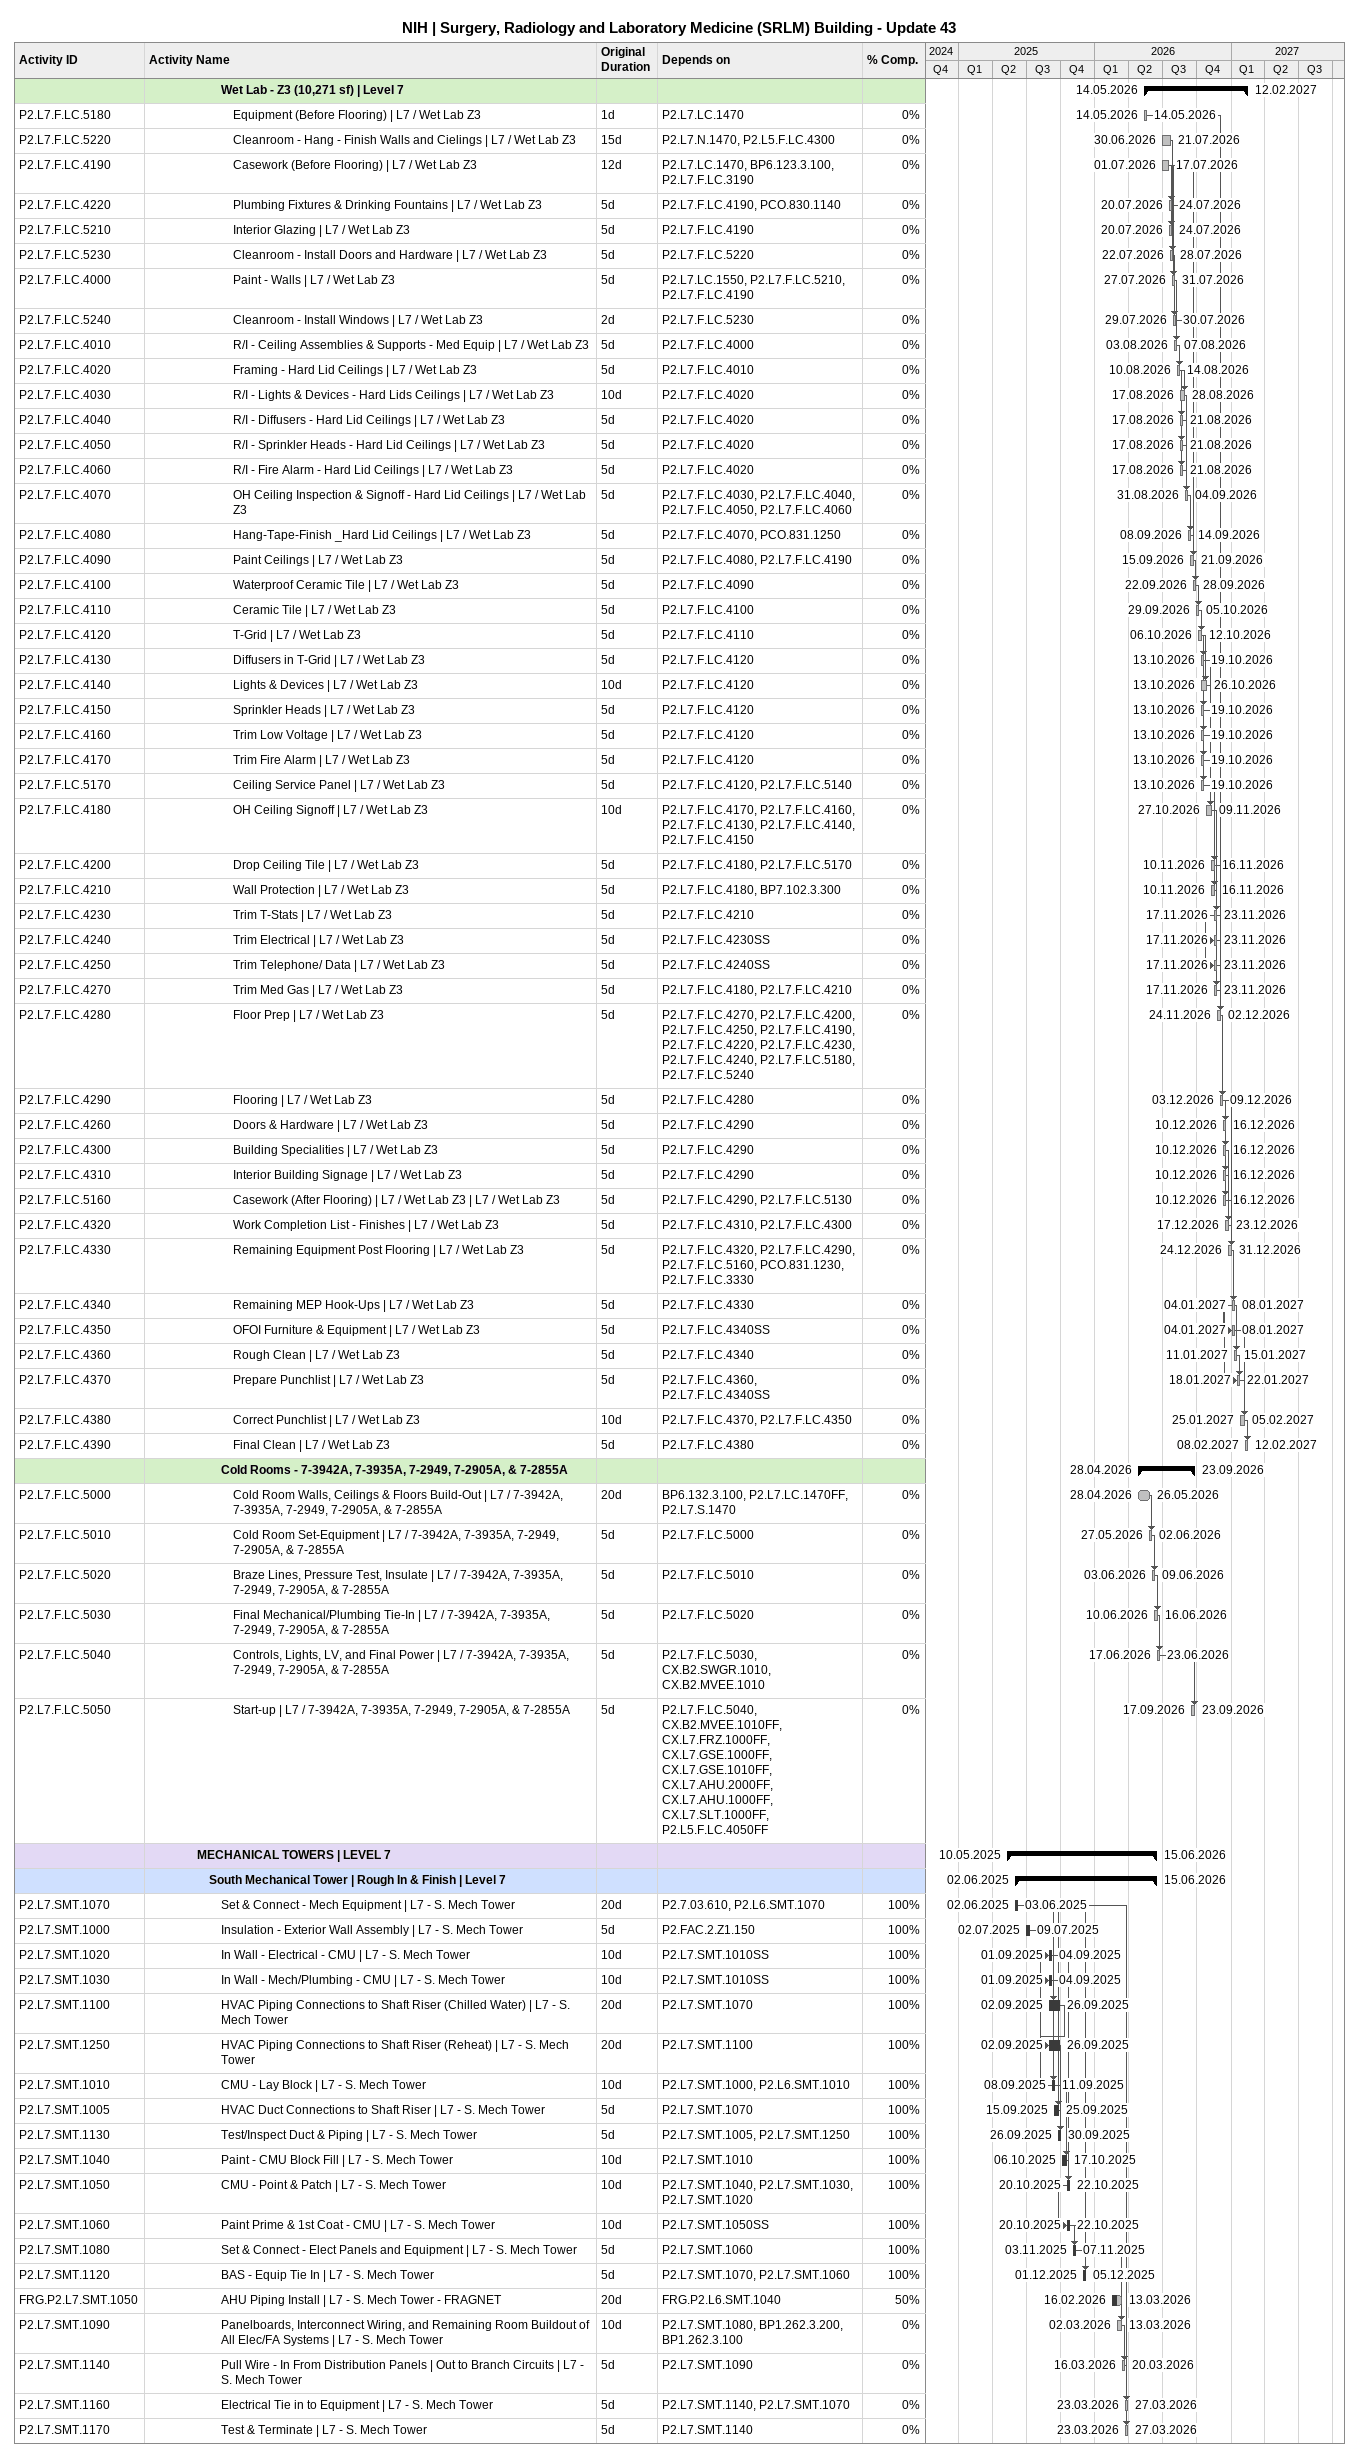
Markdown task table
NIH | Surgery, Radiology and Laboratory Medicine (SRLM) Building - Update 43

| ID | Level | Task | Original duration | Start | Finish | Predecessors | % complete |
|---|---|---|---|---|---|---|---|
|  | 7 | **Wet Lab - Z3 (10,271 sf) \| Level 7** |  | 2026-05-14 | 2027-02-12 |  |  |
| P2.L7.F.LC.5180 | 8 | Equipment (Before Flooring) \| L7 / Wet Lab Z3 | 1d | 2026-05-14 | 2026-05-14 | P2.L7.LC.1470 | 0 |
| P2.L7.F.LC.5220 | 8 | Cleanroom - Hang - Finish Walls and Cielings \| L7 / Wet Lab Z3 | 15d | 2026-06-30 | 2026-07-21 | P2.L7.N.1470, P2.L5.F.LC.4300 | 0 |
| P2.L7.F.LC.4190 | 8 | Casework (Before Flooring) \| L7 / Wet Lab Z3 | 12d | 2026-07-01 | 2026-07-17 | P2.L7.LC.1470, BP6.123.3.100, P2.L7.F.LC.3190 | 0 |
| P2.L7.F.LC.4220 | 8 | Plumbing Fixtures & Drinking Fountains \| L7 / Wet Lab Z3 | 5d | 2026-07-20 | 2026-07-24 | P2.L7.F.LC.4190, PCO.830.1140 | 0 |
| P2.L7.F.LC.5210 | 8 | Interior Glazing \| L7 / Wet Lab Z3 | 5d | 2026-07-20 | 2026-07-24 | P2.L7.F.LC.4190 | 0 |
| P2.L7.F.LC.5230 | 8 | Cleanroom - Install Doors and Hardware \| L7 / Wet Lab Z3 | 5d | 2026-07-22 | 2026-07-28 | P2.L7.F.LC.5220 | 0 |
| P2.L7.F.LC.4000 | 8 | Paint - Walls \| L7 / Wet Lab Z3 | 5d | 2026-07-27 | 2026-07-31 | P2.L7.LC.1550, P2.L7.F.LC.5210, P2.L7.F.LC.4190 | 0 |
| P2.L7.F.LC.5240 | 8 | Cleanroom - Install Windows \| L7 / Wet Lab Z3 | 2d | 2026-07-29 | 2026-07-30 | P2.L7.F.LC.5230 | 0 |
| P2.L7.F.LC.4010 | 8 | R/I - Ceiling Assemblies & Supports - Med Equip \| L7 / Wet Lab Z3 | 5d | 2026-08-03 | 2026-08-07 | P2.L7.F.LC.4000 | 0 |
| P2.L7.F.LC.4020 | 8 | Framing - Hard Lid Ceilings \| L7 / Wet Lab Z3 | 5d | 2026-08-10 | 2026-08-14 | P2.L7.F.LC.4010 | 0 |
| P2.L7.F.LC.4030 | 8 | R/I - Lights & Devices - Hard Lids Ceilings \| L7 / Wet Lab Z3 | 10d | 2026-08-17 | 2026-08-28 | P2.L7.F.LC.4020 | 0 |
| P2.L7.F.LC.4040 | 8 | R/I - Diffusers - Hard Lid Ceilings \| L7 / Wet Lab Z3 | 5d | 2026-08-17 | 2026-08-21 | P2.L7.F.LC.4020 | 0 |
| P2.L7.F.LC.4050 | 8 | R/I - Sprinkler Heads - Hard Lid Ceilings \| L7 / Wet Lab Z3 | 5d | 2026-08-17 | 2026-08-21 | P2.L7.F.LC.4020 | 0 |
| P2.L7.F.LC.4060 | 8 | R/I - Fire Alarm - Hard Lid Ceilings \| L7 / Wet Lab Z3 | 5d | 2026-08-17 | 2026-08-21 | P2.L7.F.LC.4020 | 0 |
| P2.L7.F.LC.4070 | 8 | OH Ceiling Inspection & Signoff - Hard Lid Ceilings \| L7 / Wet Lab Z3 | 5d | 2026-08-31 | 2026-09-04 | P2.L7.F.LC.4030, P2.L7.F.LC.4040, P2.L7.F.LC.4050, P2.L7.F.LC.4060 | 0 |
| P2.L7.F.LC.4080 | 8 | Hang-Tape-Finish _Hard Lid Ceilings \| L7 / Wet Lab Z3 | 5d | 2026-09-08 | 2026-09-14 | P2.L7.F.LC.4070, PCO.831.1250 | 0 |
| P2.L7.F.LC.4090 | 8 | Paint Ceilings \| L7 / Wet Lab Z3 | 5d | 2026-09-15 | 2026-09-21 | P2.L7.F.LC.4080, P2.L7.F.LC.4190 | 0 |
| P2.L7.F.LC.4100 | 8 | Waterproof Ceramic Tile \| L7 / Wet Lab Z3 | 5d | 2026-09-22 | 2026-09-28 | P2.L7.F.LC.4090 | 0 |
| P2.L7.F.LC.4110 | 8 | Ceramic Tile \| L7 / Wet Lab Z3 | 5d | 2026-09-29 | 2026-10-05 | P2.L7.F.LC.4100 | 0 |
| P2.L7.F.LC.4120 | 8 | T-Grid \| L7 / Wet Lab Z3 | 5d | 2026-10-06 | 2026-10-12 | P2.L7.F.LC.4110 | 0 |
| P2.L7.F.LC.4130 | 8 | Diffusers in T-Grid \| L7 / Wet Lab Z3 | 5d | 2026-10-13 | 2026-10-19 | P2.L7.F.LC.4120 | 0 |
| P2.L7.F.LC.4140 | 8 | Lights & Devices \| L7 / Wet Lab Z3 | 10d | 2026-10-13 | 2026-10-26 | P2.L7.F.LC.4120 | 0 |
| P2.L7.F.LC.4150 | 8 | Sprinkler Heads \| L7 / Wet Lab Z3 | 5d | 2026-10-13 | 2026-10-19 | P2.L7.F.LC.4120 | 0 |
| P2.L7.F.LC.4160 | 8 | Trim Low Voltage \| L7 / Wet Lab Z3 | 5d | 2026-10-13 | 2026-10-19 | P2.L7.F.LC.4120 | 0 |
| P2.L7.F.LC.4170 | 8 | Trim Fire Alarm \| L7 / Wet Lab Z3 | 5d | 2026-10-13 | 2026-10-19 | P2.L7.F.LC.4120 | 0 |
| P2.L7.F.LC.5170 | 8 | Ceiling Service Panel \| L7 / Wet Lab Z3 | 5d | 2026-10-13 | 2026-10-19 | P2.L7.F.LC.4120, P2.L7.F.LC.5140 | 0 |
| P2.L7.F.LC.4180 | 8 | OH Ceiling Signoff \| L7 / Wet Lab Z3 | 10d | 2026-10-27 | 2026-11-09 | P2.L7.F.LC.4170, P2.L7.F.LC.4160, P2.L7.F.LC.4130, P2.L7.F.LC.4140, P2.L7.F.LC.4150 | 0 |
| P2.L7.F.LC.4200 | 8 | Drop Ceiling Tile \| L7 / Wet Lab Z3 | 5d | 2026-11-10 | 2026-11-16 | P2.L7.F.LC.4180, P2.L7.F.LC.5170 | 0 |
| P2.L7.F.LC.4210 | 8 | Wall Protection \| L7 / Wet Lab Z3 | 5d | 2026-11-10 | 2026-11-16 | P2.L7.F.LC.4180, BP7.102.3.300 | 0 |
| P2.L7.F.LC.4230 | 8 | Trim T-Stats \| L7 / Wet Lab Z3 | 5d | 2026-11-17 | 2026-11-23 | P2.L7.F.LC.4210 | 0 |
| P2.L7.F.LC.4240 | 8 | Trim Electrical \| L7 / Wet Lab Z3 | 5d | 2026-11-17 | 2026-11-23 | P2.L7.F.LC.4230SS | 0 |
| P2.L7.F.LC.4250 | 8 | Trim Telephone/ Data \| L7 / Wet Lab Z3 | 5d | 2026-11-17 | 2026-11-23 | P2.L7.F.LC.4240SS | 0 |
| P2.L7.F.LC.4270 | 8 | Trim Med Gas \| L7 / Wet Lab Z3 | 5d | 2026-11-17 | 2026-11-23 | P2.L7.F.LC.4180, P2.L7.F.LC.4210 | 0 |
| P2.L7.F.LC.4280 | 8 | Floor Prep \| L7 / Wet Lab Z3 | 5d | 2026-11-24 | 2026-12-02 | P2.L7.F.LC.4270, P2.L7.F.LC.4200, P2.L7.F.LC.4250, P2.L7.F.LC.4190, P2.L7.F.LC.4220, P2.L7.F.LC.4230, P2.L7.F.LC.4240, P2.L7.F.LC.5180, P2.L7.F.LC.5240 | 0 |
| P2.L7.F.LC.4290 | 8 | Flooring \| L7 / Wet Lab Z3 | 5d | 2026-12-03 | 2026-12-09 | P2.L7.F.LC.4280 | 0 |
| P2.L7.F.LC.4260 | 8 | Doors & Hardware \| L7 / Wet Lab Z3 | 5d | 2026-12-10 | 2026-12-16 | P2.L7.F.LC.4290 | 0 |
| P2.L7.F.LC.4300 | 8 | Building Specialities \| L7 / Wet Lab Z3 | 5d | 2026-12-10 | 2026-12-16 | P2.L7.F.LC.4290 | 0 |
| P2.L7.F.LC.4310 | 8 | Interior Building Signage \| L7 / Wet Lab Z3 | 5d | 2026-12-10 | 2026-12-16 | P2.L7.F.LC.4290 | 0 |
| P2.L7.F.LC.5160 | 8 | Casework (After Flooring) \| L7 / Wet Lab Z3 \| L7 / Wet Lab Z3 | 5d | 2026-12-10 | 2026-12-16 | P2.L7.F.LC.4290, P2.L7.F.LC.5130 | 0 |
| P2.L7.F.LC.4320 | 8 | Work Completion List - Finishes \| L7 / Wet Lab Z3 | 5d | 2026-12-17 | 2026-12-23 | P2.L7.F.LC.4310, P2.L7.F.LC.4300 | 0 |
| P2.L7.F.LC.4330 | 8 | Remaining Equipment Post Flooring \| L7 / Wet Lab Z3 | 5d | 2026-12-24 | 2026-12-31 | P2.L7.F.LC.4320, P2.L7.F.LC.4290, P2.L7.F.LC.5160, PCO.831.1230, P2.L7.F.LC.3330 | 0 |
| P2.L7.F.LC.4340 | 8 | Remaining MEP Hook-Ups \| L7 / Wet Lab Z3 | 5d | 2027-01-04 | 2027-01-08 | P2.L7.F.LC.4330 | 0 |
| P2.L7.F.LC.4350 | 8 | OFOI Furniture & Equipment \| L7 / Wet Lab Z3 | 5d | 2027-01-04 | 2027-01-08 | P2.L7.F.LC.4340SS | 0 |
| P2.L7.F.LC.4360 | 8 | Rough Clean \| L7 / Wet Lab Z3 | 5d | 2027-01-11 | 2027-01-15 | P2.L7.F.LC.4340 | 0 |
| P2.L7.F.LC.4370 | 8 | Prepare Punchlist \| L7 / Wet Lab Z3 | 5d | 2027-01-18 | 2027-01-22 | P2.L7.F.LC.4360, P2.L7.F.LC.4340SS | 0 |
| P2.L7.F.LC.4380 | 8 | Correct Punchlist \| L7 / Wet Lab Z3 | 10d | 2027-01-25 | 2027-02-05 | P2.L7.F.LC.4370, P2.L7.F.LC.4350 | 0 |
| P2.L7.F.LC.4390 | 8 | Final Clean \| L7 / Wet Lab Z3 | 5d | 2027-02-08 | 2027-02-12 | P2.L7.F.LC.4380 | 0 |
|  | 7 | **Cold Rooms - 7-3942A, 7-3935A, 7-2949, 7-2905A, & 7-2855A** |  | 2026-04-28 | 2026-09-23 |  |  |
| P2.L7.F.LC.5000 | 8 | Cold Room Walls, Ceilings & Floors Build-Out \| L7 / 7-3942A, 7-3935A, 7-2949, 7-2905A, & 7-2855A | 20d | 2026-04-28 | 2026-05-26 | BP6.132.3.100, P2.L7.LC.1470FF, P2.L7.S.1470 | 0 |
| P2.L7.F.LC.5010 | 8 | Cold Room Set-Equipment \| L7 / 7-3942A, 7-3935A, 7-2949, 7-2905A, & 7-2855A | 5d | 2026-05-27 | 2026-06-02 | P2.L7.F.LC.5000 | 0 |
| P2.L7.F.LC.5020 | 8 | Braze Lines, Pressure Test, Insulate \| L7 / 7-3942A, 7-3935A, 7-2949, 7-2905A, & 7-2855A | 5d | 2026-06-03 | 2026-06-09 | P2.L7.F.LC.5010 | 0 |
| P2.L7.F.LC.5030 | 8 | Final Mechanical/Plumbing Tie-In \| L7 / 7-3942A, 7-3935A, 7-2949, 7-2905A, & 7-2855A | 5d | 2026-06-10 | 2026-06-16 | P2.L7.F.LC.5020 | 0 |
| P2.L7.F.LC.5040 | 8 | Controls, Lights, LV, and Final Power \| L7 / 7-3942A, 7-3935A, 7-2949, 7-2905A, & 7-2855A | 5d | 2026-06-17 | 2026-06-23 | P2.L7.F.LC.5030, CX.B2.SWGR.1010, CX.B2.MVEE.1010 | 0 |
| P2.L7.F.LC.5050 | 8 | Start-up \| L7 / 7-3942A, 7-3935A, 7-2949, 7-2905A, & 7-2855A | 5d | 2026-09-17 | 2026-09-23 | P2.L7.F.LC.5040, CX.B2.MVEE.1010FF, CX.L7.FRZ.1000FF, CX.L7.GSE.1000FF, CX.L7.GSE.1010FF, CX.L7.AHU.2000FF, CX.L7.AHU.1000FF, CX.L7.SLT.1000FF, P2.L5.F.LC.4050FF | 0 |
|  | 5 | **MECHANICAL TOWERS \| LEVEL 7** |  | 2025-05-10 | 2026-06-15 |  |  |
|  | 6 | **South Mechanical Tower \| Rough In & Finish \| Level 7** |  | 2025-06-02 | 2026-06-15 |  |  |
| P2.L7.SMT.1070 | 7 | Set & Connect - Mech Equipment \| L7 - S. Mech Tower | 20d | 2025-06-02 | 2025-06-03 | P2.7.03.610, P2.L6.SMT.1070 | 100 |
| P2.L7.SMT.1000 | 7 | Insulation - Exterior Wall Assembly \| L7 - S. Mech Tower | 5d | 2025-07-02 | 2025-07-09 | P2.FAC.2.Z1.150 | 100 |
| P2.L7.SMT.1020 | 7 | In Wall - Electrical - CMU \| L7 - S. Mech Tower | 10d | 2025-09-01 | 2025-09-04 | P2.L7.SMT.1010SS | 100 |
| P2.L7.SMT.1030 | 7 | In Wall - Mech/Plumbing - CMU \| L7 - S. Mech Tower | 10d | 2025-09-01 | 2025-09-04 | P2.L7.SMT.1010SS | 100 |
| P2.L7.SMT.1100 | 7 | HVAC Piping Connections to Shaft Riser (Chilled Water) \| L7 - S. Mech Tower | 20d | 2025-09-02 | 2025-09-26 | P2.L7.SMT.1070 | 100 |
| P2.L7.SMT.1250 | 7 | HVAC Piping Connections to Shaft Riser (Reheat) \| L7 - S. Mech Tower | 20d | 2025-09-02 | 2025-09-26 | P2.L7.SMT.1100 | 100 |
| P2.L7.SMT.1010 | 7 | CMU - Lay Block \| L7 - S. Mech Tower | 10d | 2025-09-08 | 2025-09-11 | P2.L7.SMT.1000, P2.L6.SMT.1010 | 100 |
| P2.L7.SMT.1005 | 7 | HVAC Duct Connections to Shaft Riser \| L7 - S. Mech Tower | 5d | 2025-09-15 | 2025-09-25 | P2.L7.SMT.1070 | 100 |
| P2.L7.SMT.1130 | 7 | Test/Inspect Duct & Piping \| L7 - S. Mech Tower | 5d | 2025-09-26 | 2025-09-30 | P2.L7.SMT.1005, P2.L7.SMT.1250 | 100 |
| P2.L7.SMT.1040 | 7 | Paint - CMU Block Fill \| L7 - S. Mech Tower | 10d | 2025-10-06 | 2025-10-17 | P2.L7.SMT.1010 | 100 |
| P2.L7.SMT.1050 | 7 | CMU - Point & Patch \| L7 - S. Mech Tower | 10d | 2025-10-20 | 2025-10-22 | P2.L7.SMT.1040, P2.L7.SMT.1030, P2.L7.SMT.1020 | 100 |
| P2.L7.SMT.1060 | 7 | Paint Prime & 1st Coat - CMU \| L7 - S. Mech Tower | 10d | 2025-10-20 | 2025-10-22 | P2.L7.SMT.1050SS | 100 |
| P2.L7.SMT.1080 | 7 | Set & Connect - Elect Panels and Equipment \| L7 - S. Mech Tower | 5d | 2025-11-03 | 2025-11-07 | P2.L7.SMT.1060 | 100 |
| P2.L7.SMT.1120 | 7 | BAS - Equip Tie In \| L7 - S. Mech Tower | 5d | 2025-12-01 | 2025-12-05 | P2.L7.SMT.1070, P2.L7.SMT.1060 | 100 |
| FRG.P2.L7.SMT.1050 | 7 | AHU Piping Install \| L7 - S. Mech Tower - FRAGNET | 20d | 2026-02-16 | 2026-03-13 | FRG.P2.L6.SMT.1040 | 50 |
| P2.L7.SMT.1090 | 7 | Panelboards, Interconnect Wiring, and Remaining Room Buildout of All Elec/FA Systems \| L7 - S. Mech Tower | 10d | 2026-03-02 | 2026-03-13 | P2.L7.SMT.1080, BP1.262.3.200, BP1.262.3.100 | 0 |
| P2.L7.SMT.1140 | 7 | Pull Wire - In From Distribution Panels \| Out to Branch Circuits \| L7 - S. Mech Tower | 5d | 2026-03-16 | 2026-03-20 | P2.L7.SMT.1090 | 0 |
| P2.L7.SMT.1160 | 7 | Electrical Tie in to Equipment \| L7 - S. Mech Tower | 5d | 2026-03-23 | 2026-03-27 | P2.L7.SMT.1140, P2.L7.SMT.1070 | 0 |
| P2.L7.SMT.1170 | 7 | Test & Terminate \| L7 - S. Mech Tower | 5d | 2026-03-23 | 2026-03-27 | P2.L7.SMT.1140 | 0 |
